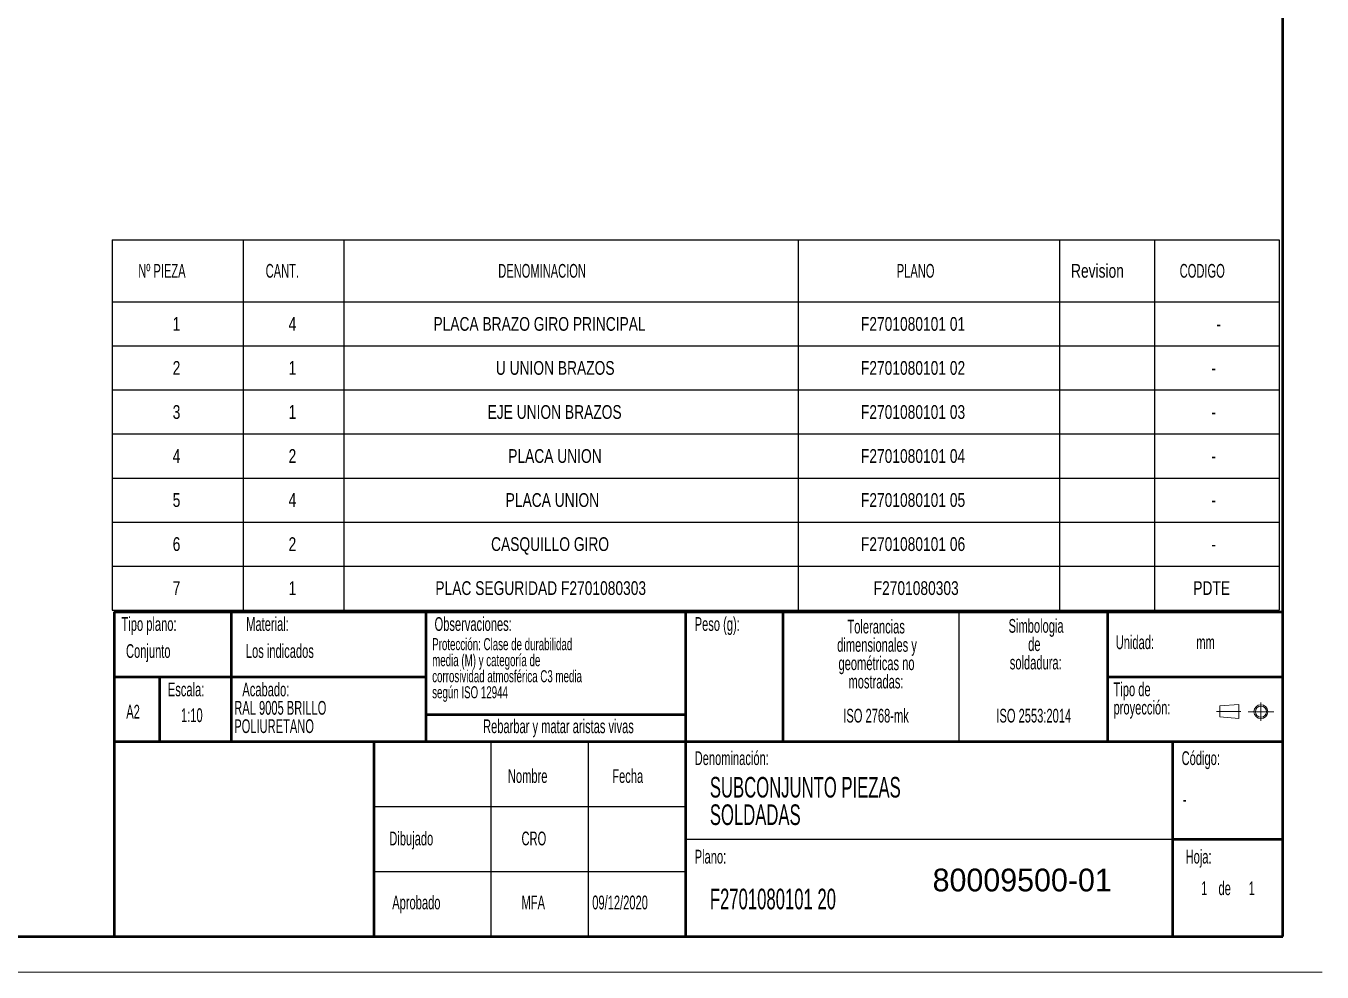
# Model space of a CAD drawing. Header units: millimetres. Extents: x 0 to 1847, y 0 to 674.
# Drawn here: x 394.4 to 594, y 0 to 145.8 of the extents above; entities that cross this region are included whole.
import ezdxf

# ---------------------------------------------------------------- set-up
doc = ezdxf.new("R2010")
doc.units = ezdxf.units.MM
doc.linetypes.add('CENTERX2', pattern=[20.32, 12.7, -2.54, 2.54, -2.54])
doc.layers.add('FORMATO', color=7, linetype='Continuous')
doc.layers.add('SLD-0', color=179, linetype='Continuous')
doc.styles.add('SLDTEXTSTYLE0', font='TXT', dxfattribs={"width": 0.75})
doc.styles.add('SLDTEXTSTYLE1', font='TXT', dxfattribs={"width": 0.605})

# ---------------------------------------------------------------- blocks, each defined once
blk = doc.blocks.new('Bloque3')
at = {"color": 7, "linetype": 'CENTERX2', "lineweight": 18}
for p, q in [((397.92, 130.06), (394.8, 130.06)), ((398.88, 130.02), (402.16, 130.02)), ((400.52, 128.85), (400.52, 131.19))]:
    blk.add_line(p, q, dxfattribs=at)
at = {"color": 7, "linetype": 'Continuous', "lineweight": 18}
for p, q in [((397.68, 130.95), (395.23, 130.77)), ((395.23, 130.77), (395.23, 129.34)), ((397.68, 130.95), (397.68, 129.16)), ((397.68, 129.16), (395.23, 129.34))]:
    blk.add_line(p, q, dxfattribs=at)
for radius in [0.892, 0.713]:
    blk.add_circle((400.52, 130.02), radius, dxfattribs=at)
blk = doc.blocks.new('SW_NOTE_0_2')
at = {"layer": 'SLD-0', "color": 0, "char_height": 3.175, "attachment_point": 1, "style": 'SLDTEXTSTYLE1'}
for s, insert in [('SUBCONJUNTO PIEZAS', (0, 4.09)), ('SOLDADAS', (0, -0.14))]:
    blk.add_mtext(s, dxfattribs=dict(at, insert=insert))
blk = doc.blocks.new('SW_NOTE_0_3')
at = {"layer": 'SLD-0', "color": 0, "char_height": 2.1167, "attachment_point": 1, "style": 'SLDTEXTSTYLE1'}
for s, insert in [('RAL 9005 BRILLO', (0, 2.73)), ('POLIURETANO', (0, -0.09))]:
    blk.add_mtext(s, dxfattribs=dict(at, insert=insert))
blk = doc.blocks.new('SW_NOTE_0_4')
at = {"layer": 'SLD-0', "color": 0, "char_height": 2.117, "attachment_point": 2, "style": 'SLDTEXTSTYLE1'}
for s, insert in [('Simbologia', (7.11, 2.73)), ('de', (6.84, -0.09)), ('soldadura:', (7.06, -2.92))]:
    blk.add_mtext(s, dxfattribs=dict(at, insert=insert))
blk = doc.blocks.new('SW_NOTE_0_5')
at = {"layer": 'SLD-0', "color": 0, "attachment_point": 1, "style": 'SLDTEXTSTYLE1'}
for s, insert, char_height in [('Tipo de', (0, 2.73), 2.117), ('proyección:', (0, -0.09), 2.1167)]:
    blk.add_mtext(s, dxfattribs=dict(at, insert=insert, char_height=char_height))
blk = doc.blocks.new('SW_NOTE_0_6')
at = {"layer": 'SLD-0', "color": 0, "attachment_point": 2, "style": 'SLDTEXTSTYLE1'}
for s, insert, char_height in [('Tolerancias', (7.41, 2.73), 2.1167), ('dimensionales y', (7.54, -0.09), 2.1167), ('geométricas no', (7.46, -2.92), 2.1167), ('mostradas:', (7.38, -5.74), 2.117)]:
    blk.add_mtext(s, dxfattribs=dict(at, insert=insert, char_height=char_height))
blk = doc.blocks.new('SW_NOTE_0_7')
at = {"layer": 'SLD-0', "color": 0, "char_height": 1.8521, "attachment_point": 1, "style": 'SLDTEXTSTYLE1'}
for s, insert in [('Protección: Clase de durabilidad', (0, 2.39)), ('media (M) y categoría de', (0, -0.08)), ('corrosividad atmosférica C3 media', (0, -2.55)), ('según ISO 12944', (0, -5.02))]:
    blk.add_mtext(s, dxfattribs=dict(at, insert=insert))
blk = doc.blocks.new('SW_TABLEANNOTATION_0')
at = {"layer": 'FORMATO', "color": 0}
for p, q in [((0, 0), (0, -9.57)), ((0, 0), (20.19, 0)), ((20.19, 0), (20.19, -9.57)), ((20.19, 0), (35.69, 0)), ((35.69, 0), (35.69, -9.57)), ((35.69, 0), (105.64, 0)), ((105.64, 0), (105.64, -9.57)), ((105.64, 0), (145.91, 0)), ((145.91, 0), (145.91, -9.57)), ((145.91, 0), (160.55, 0)), ((160.55, 0), (160.55, -9.57)), ((160.55, 0), (179.72, 0)), ((179.72, 0), (179.72, -9.57)), ((0, -9.57), (20.19, -9.57)), ((0, -9.57), (0, -16.36)), ((20.19, -9.57), (35.69, -9.57)), ((20.19, -9.57), (20.19, -16.36)), ((35.69, -9.57), (105.64, -9.57)), ((35.69, -9.57), (35.69, -16.36)), ((105.64, -9.57), (145.91, -9.57)), ((105.64, -9.57), (105.64, -16.36)), ((145.91, -9.57), (160.55, -9.57)), ((145.91, -9.57), (145.91, -16.36)), ((160.55, -9.57), (179.72, -9.57)), ((160.55, -9.57), (160.55, -16.36)), ((179.72, -9.57), (179.72, -16.36)), ((0, -16.36), (0, -23.14)), ((0, -16.36), (20.19, -16.36)), ((20.19, -16.36), (20.19, -23.14)), ((20.19, -16.36), (35.69, -16.36)), ((35.69, -16.36), (35.69, -23.14)), ((35.69, -16.36), (105.64, -16.36)), ((105.64, -16.36), (105.64, -23.14)), ((105.64, -16.36), (145.91, -16.36)), ((145.91, -16.36), (145.91, -23.14)), ((145.91, -16.36), (160.55, -16.36)), ((160.55, -16.36), (160.55, -23.14)), ((160.55, -16.36), (179.72, -16.36)), ((179.72, -16.36), (179.72, -23.14)), ((0, -23.14), (0, -29.92)), ((0, -23.14), (20.19, -23.14)), ((20.19, -23.14), (20.19, -29.92)), ((20.19, -23.14), (35.69, -23.14)), ((35.69, -23.14), (35.69, -29.92)), ((35.69, -23.14), (105.64, -23.14)), ((105.64, -23.14), (105.64, -29.92)), ((105.64, -23.14), (145.91, -23.14)), ((145.91, -23.14), (145.91, -29.92)), ((145.91, -23.14), (160.55, -23.14)), ((160.55, -23.14), (160.55, -29.92)), ((160.55, -23.14), (179.72, -23.14)), ((179.72, -23.14), (179.72, -29.92)), ((0, -29.92), (0, -36.71)), ((0, -29.92), (20.19, -29.92)), ((20.19, -29.92), (20.19, -36.71)), ((20.19, -29.92), (35.69, -29.92)), ((35.69, -29.92), (35.69, -36.71)), ((35.69, -29.92), (105.64, -29.92)), ((105.64, -29.92), (105.64, -36.71)), ((105.64, -29.92), (145.91, -29.92)), ((145.91, -29.92), (145.91, -36.71)), ((145.91, -29.92), (160.55, -29.92)), ((160.55, -29.92), (160.55, -36.71)), ((160.55, -29.92), (179.72, -29.92)), ((179.72, -29.92), (179.72, -36.71)), ((0, -36.71), (0, -43.49)), ((0, -36.71), (20.19, -36.71)), ((20.19, -36.71), (20.19, -43.49)), ((20.19, -36.71), (35.69, -36.71)), ((35.69, -36.71), (35.69, -43.49)), ((35.69, -36.71), (105.64, -36.71)), ((105.64, -36.71), (105.64, -43.49)), ((105.64, -36.71), (145.91, -36.71)), ((145.91, -36.71), (145.91, -43.49)), ((145.91, -36.71), (160.55, -36.71)), ((160.55, -36.71), (160.55, -43.49)), ((160.55, -36.71), (179.72, -36.71)), ((179.72, -36.71), (179.72, -43.49)), ((0, -43.49), (0, -50.28)), ((0, -43.49), (20.19, -43.49)), ((20.19, -43.49), (20.19, -50.28)), ((20.19, -43.49), (35.69, -43.49)), ((35.69, -43.49), (35.69, -50.28)), ((35.69, -43.49), (105.64, -43.49)), ((105.64, -43.49), (105.64, -50.28)), ((105.64, -43.49), (145.91, -43.49)), ((145.91, -43.49), (145.91, -50.28)), ((145.91, -43.49), (160.55, -43.49)), ((160.55, -43.49), (160.55, -50.28)), ((160.55, -43.49), (179.72, -43.49)), ((179.72, -43.49), (179.72, -50.28)), ((0, -50.28), (0, -57.06)), ((0, -50.28), (20.19, -50.28)), ((20.19, -50.28), (20.19, -57.06)), ((20.19, -50.28), (35.69, -50.28)), ((35.69, -50.28), (35.69, -57.06)), ((35.69, -50.28), (105.64, -50.28)), ((105.64, -50.28), (105.64, -57.06)), ((105.64, -50.28), (145.91, -50.28)), ((145.91, -50.28), (145.91, -57.06)), ((145.91, -50.28), (160.55, -50.28)), ((160.55, -50.28), (160.55, -57.06)), ((160.55, -50.28), (179.72, -50.28)), ((179.72, -50.28), (179.72, -57.06)), ((0, -57.06), (20.19, -57.06)), ((20.19, -57.06), (35.69, -57.06)), ((35.69, -57.06), (105.64, -57.06)), ((105.64, -57.06), (145.91, -57.06)), ((145.91, -57.06), (160.55, -57.06)), ((160.55, -57.06), (179.72, -57.06))]:
    blk.add_line(p, q, dxfattribs=at)
at = {"layer": 'FORMATO', "color": 0, "attachment_point": 1}
for s, insert, char_height, style in [('Nº PIEZA', (4.01, -3.73), 2.117, 'SLDTEXTSTYLE1'), ('CANT.', (23.63, -3.73), 2.117, 'SLDTEXTSTYLE1'), ('DENOMINACION', (59.45, -3.73), 2.1167, 'SLDTEXTSTYLE1'), ('PLANO', (120.83, -3.73), 2.117, 'SLDTEXTSTYLE1'), ('Revision', (147.67, -3.73), 2.117, 'SLDTEXTSTYLE0'), ('CODIGO', (164.41, -3.73), 2.117, 'SLDTEXTSTYLE1'), ('1', (9.31, -11.91), 2.12, 'SLDTEXTSTYLE0'), ('4', (27.16, -11.91), 2.12, 'SLDTEXTSTYLE0'), ('PLACA BRAZO GIRO PRINCIPAL', (49.47, -11.91), 2.1167, 'SLDTEXTSTYLE0'), ('F2701080101 01', (115.31, -11.91), 2.1167, 'SLDTEXTSTYLE0'), ('-', (170.07, -11.91), 2.12, 'SLDTEXTSTYLE0'), ('2', (9.31, -18.69), 2.12, 'SLDTEXTSTYLE0'), ('1', (27.16, -18.69), 2.12, 'SLDTEXTSTYLE0'), ('U UNION BRAZOS', (59.08, -18.69), 2.1167, 'SLDTEXTSTYLE0'), ('F2701080101 02', (115.31, -18.69), 2.1167, 'SLDTEXTSTYLE0'), ('-', (169.28, -18.69), 2.12, 'SLDTEXTSTYLE0'), ('3', (9.31, -25.48), 2.12, 'SLDTEXTSTYLE0'), ('1', (27.16, -25.48), 2.12, 'SLDTEXTSTYLE0'), ('EJE UNION BRAZOS', (57.81, -25.48), 2.1167, 'SLDTEXTSTYLE0'), ('F2701080101 03', (115.31, -25.48), 2.1167, 'SLDTEXTSTYLE0'), ('-', (169.28, -25.48), 2.12, 'SLDTEXTSTYLE0'), ('4', (9.31, -32.26), 2.12, 'SLDTEXTSTYLE0'), ('2', (27.16, -32.26), 2.12, 'SLDTEXTSTYLE0'), ('PLACA UNION', (60.99, -32.26), 2.1167, 'SLDTEXTSTYLE0'), ('F2701080101 04', (115.31, -32.26), 2.1167, 'SLDTEXTSTYLE0'), ('-', (169.28, -32.26), 2.12, 'SLDTEXTSTYLE0'), ('5', (9.31, -39.04), 2.12, 'SLDTEXTSTYLE0'), ('4', (27.16, -39.04), 2.12, 'SLDTEXTSTYLE0'), ('PLACA UNION', (60.6, -39.04), 2.1167, 'SLDTEXTSTYLE0'), ('F2701080101 05', (115.31, -39.04), 2.1167, 'SLDTEXTSTYLE0'), ('-', (169.28, -39.04), 2.12, 'SLDTEXTSTYLE0'), ('6', (9.31, -45.83), 2.12, 'SLDTEXTSTYLE0'), ('2', (27.16, -45.83), 2.12, 'SLDTEXTSTYLE0'), ('CASQUILLO GIRO', (58.35, -45.83), 2.1167, 'SLDTEXTSTYLE0'), ('F2701080101 06', (115.31, -45.83), 2.1167, 'SLDTEXTSTYLE0'), ('-', (169.28, -45.83), 2.12, 'SLDTEXTSTYLE0'), ('7', (9.31, -52.61), 2.12, 'SLDTEXTSTYLE0'), ('1', (27.16, -52.61), 2.12, 'SLDTEXTSTYLE0'), ('PLAC SEGURIDAD F2701080303', (49.77, -52.61), 2.1167, 'SLDTEXTSTYLE0'), ('F2701080303', (117.27, -52.61), 2.1167, 'SLDTEXTSTYLE0'), ('PDTE', (166.5, -52.61), 2.117, 'SLDTEXTSTYLE0')]:
    blk.add_mtext(s, dxfattribs=dict(at, insert=insert, char_height=char_height, style=style))

msp = doc.modelspace()

# ---------------------------------------------------------------- linework, layer by layer
at = {"color": 7, "linetype": 'Continuous', "lineweight": 18}
msp.add_line((0, 0), (594, 0), dxfattribs=at)
at = {"layer": 'FORMATO', "color": 7, "lineweight": 50}
for p, q in [((587.968, 5.5), (587.968, 416.047)), ((17.784, 5.5), (587.968, 5.5))]:
    msp.add_line(p, q, dxfattribs=at)
at = {"layer": 'FORMATO', "lineweight": 50}
for q in [(587.968, 55.5), (407.968, 5.5)]:
    msp.add_line((407.968, 55.5), q, dxfattribs=at)
at = {"layer": 'SLD-0', "lineweight": 50}
for p, q in [((425.968, 55.5), (425.968, 35.5)), ((455.968, 55.5), (455.968, 35.5)), ((495.968, 55.5), (495.968, 35.5)), ((510.968, 55.5), (510.968, 35.5)), ((560.968, 55.5), (560.968, 35.5)), ((407.968, 45.5), (425.968, 45.5)), ((414.968, 45.5), (414.968, 35.5)), ((425.968, 45.5), (455.968, 45.5)), ((560.968, 45.5), (587.968, 45.5)), ((455.968, 39.658), (495.968, 39.658)), ((407.968, 35.5), (587.968, 35.5)), ((447.968, 35.5), (447.968, 5.5)), ((495.968, 35.5), (495.968, 5.5)), ((570.968, 35.5), (570.968, 5.5)), ((570.968, 20.5), (587.968, 20.5))]:
    msp.add_line(p, q, dxfattribs=at)
at = {"layer": 'SLD-0'}
for p, q in [((538.05, 55.5), (538.05, 35.5)), ((465.968, 35.5), (465.968, 5.5)), ((480.968, 35.5), (480.968, 5.5)), ((447.968, 25.5), (495.968, 25.5)), ((495.968, 20.5), (570.968, 20.5)), ((447.968, 15.5), (495.968, 15.5))]:
    msp.add_line(p, q, dxfattribs=at)

# ---------------------------------------------------------------- block references
at = {"color": 7, "linetype": 'Continuous', "xscale": 1.2, "yscale": 1.2, "zscale": 1.2}
msp.add_blockref('Bloque3', (103.958, -115.908), dxfattribs=at)
at = {"layer": 'FORMATO'}
msp.add_blockref('SW_TABLEANNOTATION_0', (407.665, 112.822), dxfattribs=at)
at = {"layer": 'SLD-0'}
for name, p in [('SW_NOTE_0_6', (517.914, 51.556)), ('SW_NOTE_0_4', (542.842, 51.666)), ('SW_NOTE_0_7', (456.943, 49.055)), ('SW_NOTE_0_5', (561.882, 41.891)), ('SW_NOTE_0_3', (426.459, 39.036)), ('SW_NOTE_0_2', (499.707, 25.973))]:
    msp.add_blockref(name, p, dxfattribs=at)

# ---------------------------------------------------------------- texts
at = {"insert": (534.019, 15.934), "char_height": 3.5, "attachment_point": 1}
msp.add_mtext_dynamic_manual_height_columns('80009500-01', width=23.79227, gutter_width=17.5, heights=[0], dxfattribs=at)
at = {"layer": 'SLD-0', "style": 'SLDTEXTSTYLE1'}
for s, insert, char_height, attachment_point in [('Tipo plano:', (409.098, 54.681), 2.11667, 1), ('Material:', (428.298, 54.681), 2.1167, 1), ('Observaciones:', (457.307, 54.681), 2.11667, 1), ('Peso (g):', (497.371, 54.681), 2.1167, 1), ('Unidad:', (562.215, 51.871), 2.1167, 1), ('Conjunto', (409.788, 50.519), 2.1167, 1), ('Los indicados', (428.249, 50.519), 2.11667, 1), ('mm', (574.631, 51.871), 2.1167, 1), ('Escala:', (416.232, 44.601), 2.1167, 1), ('Acabado:', (427.707, 44.601), 2.1167, 1), ('A2', (409.828, 41.174), 2.1167, 1), ('1:10', (418.259, 40.635), 2.1167, 1), ('ISO 2768-mk', (525.305, 40.56), 2.11667, 2), ('ISO 2553:2014', (549.594, 40.56), 2.11667, 2), ('Rebarbar y matar aristas vivas', (476.389, 38.924), 2.11667, 2), ('Denominación:', (497.371, 34.014), 2.11667, 1), ('Código:', (572.366, 34.014), 2.1167, 1), ('Nombre', (468.606, 31.255), 2.1167, 1), ('Fecha', (484.677, 31.255), 2.1167, 1), ('-', (572.555, 27.693), 2.117, 1), ('Dibujado', (450.342, 21.64), 2.1167, 1), ('CRO', (470.703, 21.64), 2.1167, 1), ('Plano:', (497.371, 18.838), 2.1167, 1), ('Hoja:', (572.982, 18.838), 2.1167, 1), ('1', (575.381, 13.975), 2.117, 1), ('1', (575.381, 13.975), 2.117, 1), ('de', (578.046, 13.975), 2.1167, 1), ('de', (578.046, 13.975), 2.1167, 1), ('1', (582.699, 13.975), 2.117, 1), ('1', (582.699, 13.975), 2.117, 1), ('F2701080101 20', (499.707, 12.847), 3.175, 1), ('Aprobado', (450.793, 11.782), 2.1167, 1), ('MFA', (470.703, 11.782), 2.1167, 1), ('09/12/2020', (481.597, 11.782), 2.1167, 1)]:
    msp.add_mtext(s, dxfattribs=dict(at, insert=insert, char_height=char_height, attachment_point=attachment_point))

doc.saveas('drawing.dxf')
